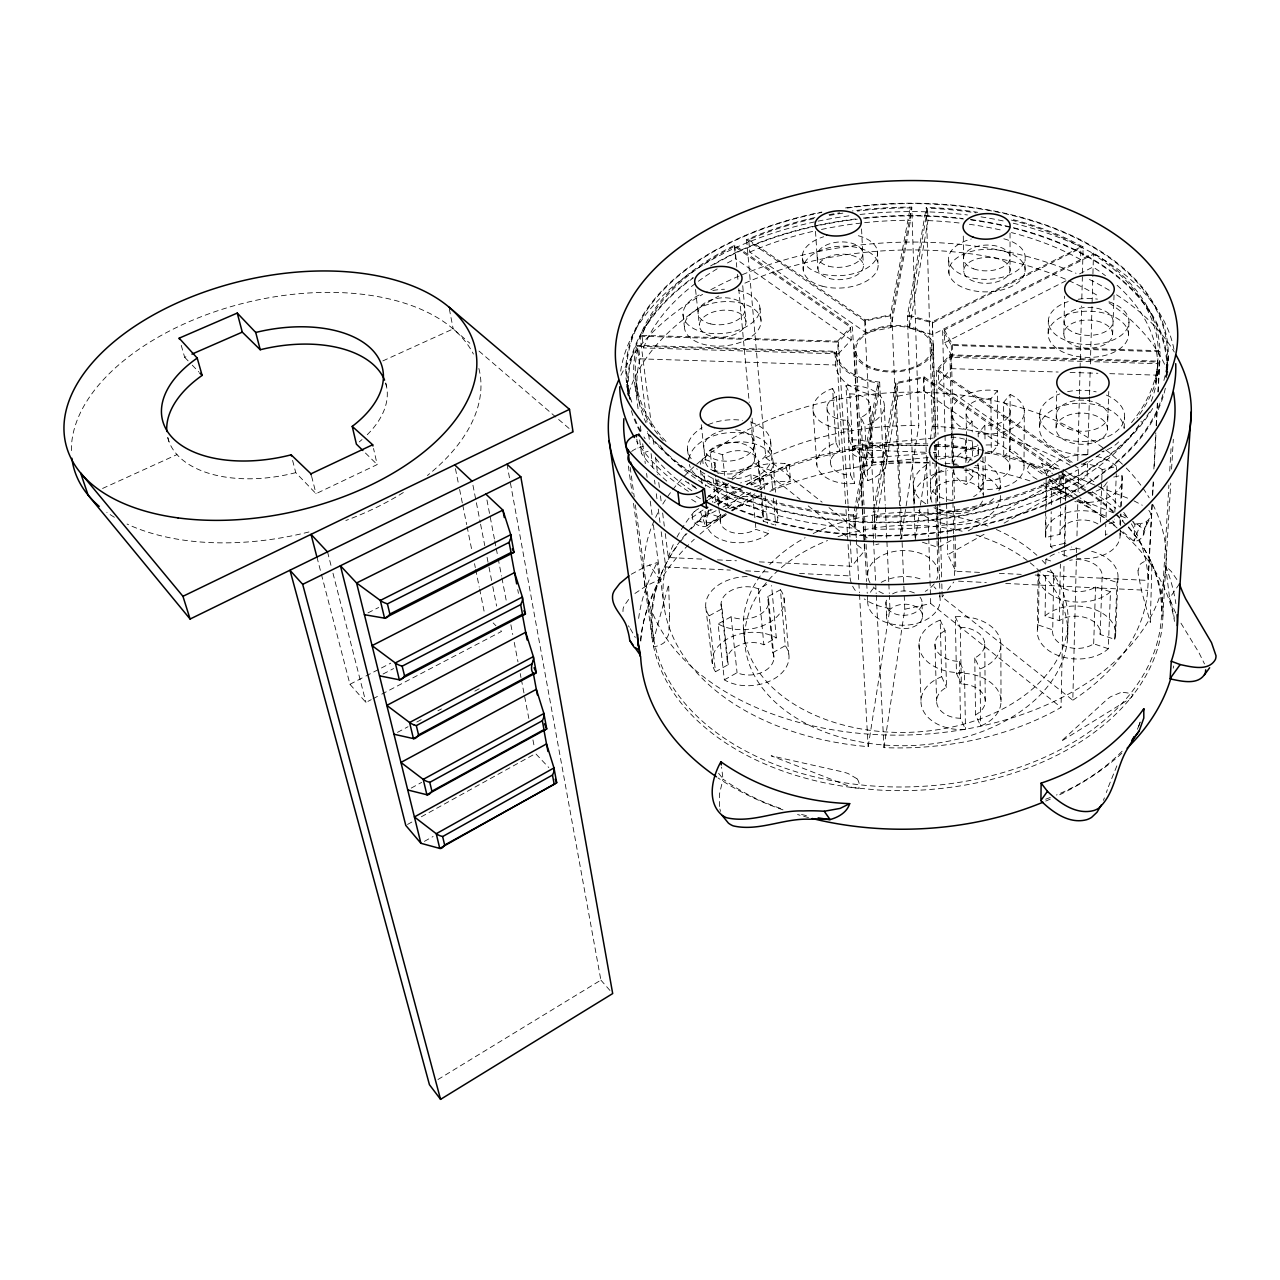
<?xml version="1.0" encoding="UTF-8"?>
<svg xmlns="http://www.w3.org/2000/svg" width="1280" height="1280" viewBox="0 0 1280 1280"><rect width="100%" height="100%" fill="white"/><g stroke="black" fill="none" stroke-linecap="round" stroke-linejoin="round"><path stroke-width="0.75" stroke-dasharray="5 3.75" d="M1009.76 468.944L1009.792 413.808M1010.032 271.04A23.216 12.928 -1.5 0 0 976.976 258.88A23.216 12.928 -1.5 0 0 973.712 281.264A23.216 12.928 -1.5 0 0 1010.032 271.04L1010.048 232.88M978.784 488.624A35.648 22.224 -0.6 0 0 1020.288 476.896A35.648 22.224 -0.6 0 0 1010.096 449.376L1010.128 394.448L1003.632 402.368L1003.728 457.36A21.664 13.504 -0.6 0 1 1007.744 472.912A21.664 13.504 -0.6 0 1 985.36 480.384L978.784 488.624L978.528 464.72M1025.024 271.536A38.192 21.28 -1.4 0 0 970.448 251.664A38.192 21.28 -1.4 0 0 965.392 288.512A38.192 21.28 -1.4 0 0 1025.024 271.536L1025.104 259.056M1024 465.712L1024.304 410.56M933.264 438.096L890.336 442.288A148.32 34.752 0.3 0 1 872.64 443.232L872.432 462.272A249.76 71.248 0.9 0 1 932.832 462.752M1037.424 629.28L1038.048 572.672M1039.6 426.624L1039.744 413.68M1047.312 571.168L1053.696 573.248A24.368 15.984 1.9 0 0 1067.584 589.84A24.368 15.984 1.9 0 0 1095.552 586.896L1110.48 591.776L1108.288 648.72A39.232 26.464 2.4 0 1 1059.856 656.128A39.232 26.464 2.4 0 1 1038.496 625.072L1039.088 572.112M1045.44 533.536L1045.728 511.584M1045.76 509.6L1046.192 477.664M1048.176 333.2L1048.352 320.512M1097.968 523.984A22.704 14.576 1.7 0 0 1073.36 521.072A22.704 14.576 1.7 0 0 1060.016 534.336L1045.792 537.44L1046.08 516.736M1046.224 506.272L1046.576 481.52L1061.088 478.416A23.184 14.448 1.3 0 1 1061.584 475.2M1091.632 551.312A40.096 26.304 2 0 1 1117.008 582.432L1114.688 639.328L1100.128 634.432A23.84 16.096 2.4 0 0 1086.448 617.92A23.84 16.096 2.4 0 0 1059.296 620.704L1045.088 615.936L1045.664 573.76M1045.824 563.008L1045.872 559.392A40.096 26.304 2 0 1 1055.344 553.616M1052.32 548.064A37.36 23.984 1.7 0 1 1050.672 546.416L1051.216 511.68M1051.328 504.624L1051.552 490.416L1066.144 487.28A23.184 14.448 1.3 0 0 1079.84 492.656M1108.288 648.72L1093.68 643.776A23.84 16.096 2.4 0 1 1066.304 646.64A23.84 16.096 2.4 0 1 1052.736 629.904L1053.696 573.248M1056.064 427.376L1056.672 391.168M1060.016 534.336L1060.544 506.672M1060.608 503.168L1061.088 478.416M1063.84 333.504L1064.56 296.144M1059.296 620.704L1060.384 564.096M1063.088 488.672L1063.36 475.408A261.776 153.712 -2.7 0 1 874.272 515.904L874.928 529.104A260.608 154.16 -2.7 0 0 1063.088 488.672L1049.296 478.976M876.288 595.392L883.968 747.632A242.608 161.056 -1.9 0 0 1061.04 707.408L1064.032 563.6M1064.176 556.176L1065.2 506.816M1065.328 500.992L1065.856 475.52L1059.584 471.168M1066.064 544.128A22.704 14.576 1.7 0 1 1064.96 543.296L1065.776 505.04M1065.92 497.952L1066.144 487.28M1067.632 638.048L1067.936 624.768M978.336 454.288L978.512 446.768L977.52 444.864M1011.424 220.096A261.776 153.712 -2.7 0 1 1080.912 246.928L1080.608 259.568A260.608 154.16 -2.7 0 0 1011.408 232.576M1077.776 460.688L1079.392 396.176M1079.44 394.24L1081.632 306.032M1081.824 298.752L1082.368 276.784M1082.464 273.072L1083.12 246.96A263.392 154.656 -2.7 0 0 1010.432 218.96M942.016 591.392L942.16 597.008L1072.8 700.208L1076.496 554.576M1076.544 552.72L1076.72 545.28M1076.96 535.888L1077.888 499.664M1078.08 491.888L1078.736 466.832M1093.84 481.68A242.608 161.056 -1.9 0 0 1087.152 476.56L1087.52 463.6M1087.792 454.24L1089.424 396.832M1089.472 394.864L1090.16 371.2M1090.368 363.968L1092.88 275.584M1092.928 273.728L1093.52 253.12L932.672 334.592L909.488 328.08L909.056 315.36L927.632 208.24A261.776 153.712 -2.7 0 1 976.112 212.896M1093.68 643.776L1095.552 586.896M1100.4 522.16L1101.696 483.824M1101.808 480.288L1102.176 469.616L1116.608 466.512L1116.464 470.08M1100.128 634.432L1102.128 577.616A24.368 15.984 1.9 0 0 1069.664 560.352M1107.408 429.712A25.712 15.616 1 0 0 1069.984 414.656A25.712 15.616 1 0 0 1067.792 441.648A25.712 15.616 1 0 0 1107.408 429.712L1108.768 391.44M1105.392 535.552A22.704 14.576 1.7 0 0 1105.408 534.48L1105.776 524.144M1106.032 517.2L1107.296 481.984M1112.624 334.448A24.4 14.048 0.5 0 0 1076.368 321.76A24.4 14.048 0.5 0 0 1075.696 346.08A24.4 14.048 0.5 0 0 1112.624 334.448L1114.048 295.056M1109.12 523.664L1114.416 522.512L1114.544 519.088M1114.816 512.192L1116.32 473.648M1119.888 524.496L1120.32 514.112M1120.608 507.136L1121.92 475.296L1115.584 476.656M1115.6 635.072L1117.952 578.192M1124.144 428.608L1124.608 417.456M1120.128 535.296L1120.448 527.552M1120.528 525.616L1121.008 514M1121.328 506.256L1122.448 479.152M1128.448 334.752A40.144 23.104 0.5 0 0 1068.592 314.048A40.144 23.104 0.5 0 0 1067.856 354.064A40.144 23.104 0.5 0 0 1128.448 334.752L1128.976 322M1133.088 522.528A253.792 100.32 18.6 0 1 1134.88 524.144L1134.032 541.152L1140.816 523.408C1148.624 523.136 1154.768 513.888 1146.944 508.736M1157.696 363.664L1158.368 350.656A261.776 153.712 -2.7 0 0 1093.408 254.336L944.448 329.92L944.72 342.704L952.752 357.392L1157.696 363.664A260.608 154.16 -2.7 0 0 1116.864 285.072M1151.232 401.296A260.608 154.16 -2.7 0 0 1157.36 375.168L1158.048 362.112L950.864 355.792L938.336 370.24L938.656 383.136L1059.968 467.296M1035.184 575.04L1148 580.416L1152.064 503.008M1152.464 495.52L1153.216 481.44M1153.856 468.992L1155.776 432.784M1156.16 425.44L1157.328 403.12M1157.92 391.84L1160.048 351.648A263.392 154.656 -2.7 0 0 1093.52 253.12M1072.8 700.208A242.608 161.056 -1.9 0 0 1147.696 590.352L1152.272 503.568M1152.736 494.784L1153.392 482.336M1154.24 466.176L1155.984 433.28M1156.368 425.856L1157.552 403.376M1158.16 392L1159.792 361.2L949.936 354.816L936.4 370.4L938.016 434.304M1166.448 375.248L1167.168 362.176M1167.568 369.712L1168.288 356.672M1161.552 610.816L1168.912 485.088M1169.728 471.104L1171.12 447.168M1162.88 616.128L1170.736 483.056M1171.568 469.12L1173.328 439.248M926.304 453.632L869.792 457.808A69.248 42.08 -3 0 1 865.728 457.824L856.336 456.352A15.184 9.408 -3.1 0 1 851.184 451.792L850.704 449.92L856 449.648L930.192 452.496M1157.152 368.992L1155.392 382.496L1158.048 362.112A261.776 153.712 -2.7 0 1 1130.032 424.384M883.968 747.632L904.784 609.232L904.256 596.128M915.216 539.84L927.968 455.024M930.288 439.6L932.304 426.128L926.32 207.392A263.392 154.656 -2.7 0 1 977.712 212.304M661.2 531.776L665.744 566.96A242.608 161.056 -1.9 0 0 868.16 746.656L889.952 608.48L889.36 595.392M905.568 509.504L900.88 539.2L899.616 507.472M906.144 505.872L918.8 425.632L911.76 207.12A263.392 154.656 -2.7 0 0 852.304 210.96M1034.896 466.208L1030.112 463.872L1050.944 477.456M874.928 529.104L897.76 396.256L897.264 383.36L923.392 377.952L1054.08 468.944M909.488 328.08L927.968 220.592L927.632 208.24M873.424 538.448L872.336 516.976L873.36 511.136M873.696 509.184L895.76 382.656L923.952 376.816L1056.448 468.976M913.968 504.304L907.392 315.92L926.32 207.392M874.272 515.904L875.808 507.04M876.112 505.28L897.264 383.36M659.824 445.232A260.608 154.16 -2.7 0 0 854.32 528.176L857.536 510.576M857.84 508.848L878.496 395.792L877.904 382.912A59.088 34.56 -2.8 0 1 834.944 352.256L638.384 346.256L640 358.848A260.608 154.16 -2.7 0 0 646 422.768M813.84 218.64A261.776 153.712 -2.7 0 0 748.704 239.776L749.776 252.096L865.888 332.656L890.96 327.552L910.56 220.256L910.16 207.904A261.776 153.712 -2.7 0 0 857.344 211.104M854.32 528.176L853.552 514.992L877.904 382.912M890.96 327.552L890.448 314.848L910.16 207.904M856.288 537.68L855.072 516.224L879.664 382.128A57.504 33.632 -2.8 0 1 836.48 351.36L637.104 345.296L647.008 421.984M899.536 505.584L891.888 315.488L911.76 207.12M1122.976 531.856A251.616 101.152 18.7 0 1 1134.016 541.472C1141.808 541.056 1147.84 531.776 1140.112 526.576A21.504 7.904 20.1 0 0 1136.784 523.904L1132.496 521.296M1143.696 534.928L1146.912 522.256L1144.24 529.472L1150.576 516.976M977.936 454.16L978.512 446.768M1106.352 792.544L1107.36 789.68M1138.48 726.704L1140.736 720.512L1139.664 723.6M1108.416 786.72L1117.952 763.2M1063.552 470.816L1057.136 488.528A251.616 101.152 18.7 0 1 1104.512 517.712M1103.408 800.352L1104.384 797.872M1139.28 724.656L1137.2 729.76M1179.424 583.904L1169.584 598.096A254.208 160.688 30 0 1 1174.256 618.08M942.16 597.008L943.712 594.992M947.616 589.968L953.808 581.968M1003.728 457.36L1010.096 449.376M953.024 470.032A35.648 22.224 -0.6 0 0 966.224 484.688L972.832 476.496L972.736 469.728M984.8 453.68A21.664 13.504 -0.6 0 1 991.28 453.584L997.68 445.632L997.472 390.784A36.352 22 -0.9 0 0 955.568 402.496A36.352 22 -0.9 0 0 965.36 429.536L972.096 421.392A22.096 13.376 -0.9 0 1 968.24 406.096A22.096 13.376 -0.9 0 1 990.944 398.672L997.472 390.784M978.224 436.896L978.176 433.376L984.88 425.216A22.096 13.376 -0.9 0 0 1007.712 417.728A22.096 13.376 -0.9 0 0 1003.632 402.368M759.328 561.872L851.696 566.272L864.528 550.784L852.448 327.088L734.752 245.232A263.392 154.656 -2.7 0 0 640.064 336.224L651.872 428.64M628.656 599.456L624.704 604.96A21.488 11.232 -35.3 0 0 623.088 608.784L622.832 614.656M938.656 383.136L951.12 368.656L950.864 355.792M1030.016 464.432L1028.992 465.664A15.664 9.744 0.5 0 0 1027.728 471.504M838.352 353.888L851.264 339.952L850.576 327.248L734.448 246.4A261.776 153.712 -2.7 0 0 641.92 335.36L643.52 347.92L838.352 353.888L837.584 341.152L850.576 327.248M848.016 503.92L838.432 342.112L852.448 327.088M728.512 483.328L710.288 500.16M727.936 507.92L739.184 496.64L747.312 490.416M731.984 479.92L743.952 471.232A20.432 6.272 -18.7 0 1 748.416 469.168C761.232 464.176 775.568 461.424 789.168 464.336L790.48 480.848L784.656 463.36M720.896 514.48L716.528 518.16A154.064 47.072 -20.1 0 1 705.632 526.448C693.968 527.968 686.016 514.368 699.328 508.368L705.632 526.448A249.76 86.784 -17.7 0 1 726.096 513.52M634.928 593.472L646.608 585.68L659.488 579.52A251.584 139.632 -31.8 0 0 640.528 640.672M759.984 489.84L768.16 483.52L757.744 488.96M754.832 493.792L732.32 510.512M708.656 499.648L712.208 496.992L712.784 502.24M726.464 514.56L722.128 517.36A71.008 44.592 -6.9 0 1 718.912 519.264L709.84 522.592A15.552 9.92 -6.3 0 1 700.704 521.744M631.264 574.256L645.952 566.416L657.248 562.512L659.456 579.168L649.536 564.88M437.936 1079.536L600.88 980.112L509.872 479.952M424.4 841.36L433.104 836.496M724.336 679.84L737.056 672.704A23.424 16.16 -5.7 0 0 764.384 671.136A23.424 16.16 -5.7 0 0 772.816 652.672L767.68 596.736L780.416 589.76L785.28 645.696A38.544 26.592 -5.7 0 1 773.328 679.312A38.544 26.592 -5.7 0 1 724.336 679.84L718.08 623.872L731.104 616.752A23.936 16.048 -5.7 0 0 759.024 615.104A23.936 16.048 -5.7 0 0 767.68 596.736M772.816 652.672L785.28 645.696M979.52 572.384L955.824 571.248L947.776 554.656L986.432 532.992M1004.048 523.136L1087.152 476.56M747.136 576.544A39.392 26.4 -5.7 0 0 709.088 615.856L715.504 671.728L728.208 664.656A23.424 16.16 -5.7 0 1 736.8 646.416A23.424 16.16 -5.7 0 1 763.872 644.784L776.304 637.856L771.6 585.568M922.448 542.224L938.432 547.488L953.36 539.168M968.176 530.912L1077.552 469.952M407.504 824.448L412.688 821.584M421.344 816.784L535.568 753.568L548.8 767.552M411.216 788.096L421.632 782.4M709.088 615.856L722.08 608.784A23.936 16.048 -5.7 0 1 730.912 590.624A23.936 16.048 -5.7 0 1 758.56 588.928L767.312 584.16M397.472 732.368L408.016 726.736M416.816 722.048L422.08 719.232M437.904 710.8L441.424 708.928M474.816 691.12L480.096 688.304M321.424 574.384L349.952 684.288L365.936 702.432L371.232 699.664M372.992 698.752L380.032 695.056M381.792 694.128L501.568 631.408L497.36 627.168M716.08 510.704L702.176 517.952L698.848 521.088A256 172.592 -1.8 0 0 690.768 529.312M723.024 507.088L756 489.872M349.952 684.288L364.144 676.944M365.92 676.016L390.752 663.152M383.056 674.032L393.6 668.56M944.72 342.704L1066.016 280.8M1079.568 273.888L1093.04 267.008A260.608 154.16 -2.7 0 1 1105.456 275.68M367.984 612.88L378.672 607.472M909.056 315.36L932.32 321.84L1080.912 246.928M907.392 315.92L932.528 322.912L1083.12 246.96M292.592 460.416L295.76 472.64L316.032 493.68L377.2 464.576L373.52 448.48M102.592 488.448L176.992 454.592M382.816 360.928L453.184 328.912L469.872 343.248M181.248 345.36L184.672 357.28L188.304 355.696M754.416 486.848L771.36 482.016L790.48 481.184A249.76 86.784 -17.7 0 0 769.056 490.832M631.616 451.472A16.4 10.112 -7.4 0 1 637.984 448.016L643.2 446.256M639.68 439.92L641.472 453.504L648.144 451.232M928.208 457.504L890.096 461.312A147.984 35.808 0.3 0 1 872.432 462.288L860.176 455.248L853.568 446.064L872.64 443.232M904.784 609.232L930.704 603.536L1061.04 707.408M1050.672 546.416L1064.96 543.296M1105.408 534.48L1107.184 534.096M1113.776 477.04L1114.672 476.848M875.808 544.608L878.944 543.936M897.76 396.256L923.776 390.848L1043.2 474.704M748.704 239.776L865.264 319.968L890.448 314.848M814.928 217.568A263.392 154.656 -2.7 0 0 746.624 239.712L864.688 321.024L891.888 315.488M850.64 450.512L856 449.648M1120.32 692.72L1110.768 696.672A84.736 59.472 5.8 0 0 1107.52 698.976L1061.12 741.344L1130.256 698.48L1133.264 694.672A256 172.592 -1.8 0 0 1151.952 563.76L1150.192 559.904A256 172.592 -1.8 0 0 1058.752 476.32M1134.816 524.128L1140.816 523.408M933.68 452.944L936.048 452.72L932.144 452.56M935.136 456.784L952.272 456.064A20.384 5.2 1.1 0 1 957.344 456.416L972.288 460.176M950.944 437.136L952.672 437.184A20.432 5.056 1 0 1 957.744 437.52L972.768 441.184M641.92 335.36L837.584 341.152M944.448 329.92L952.496 344.56L1158.368 350.656M640.064 336.224L838.432 342.112M946.56 501.76L942.624 329.664L951.296 345.456L1160.048 351.648M640 358.848L835.712 365.024A58.832 34.672 -2.7 0 0 878.496 395.792M951.12 368.656L1058.208 372.032M1070.112 372.416L1097.872 373.28M1109.776 373.664L1157.36 375.168M665.28 533.584L668.336 557.52L702.304 559.136M717.456 559.872L736.464 560.768M999.344 573.328L1021.216 574.368M665.744 566.96L730.368 570.096M745.664 570.832L768.688 571.952M799.52 573.456L849.968 575.904A52.992 35.072 -2 0 0 856.432 591.92M958.544 581.168L986.352 582.528M1005.728 583.456L1147.696 590.352M1046.448 474.8L1041.632 463.312L1059.76 469.2M711.984 468L710.112 450.72L722.544 454.752A22.24 13.856 -5.7 0 1 748.192 452.096A22.24 13.856 -5.7 0 1 758.272 466.304L760.16 487.136M758.272 466.304L770.992 470.432L772.8 491.28M1045.872 559.392L1053.12 561.744M1102.128 577.616L1117.008 582.432M700.4 464.288A36.592 22.784 -5.7 0 1 702.544 458.704L715.008 462.784A22.24 13.856 -5.7 0 0 720.976 475.44M727.84 477.936A22.24 13.856 -5.7 0 0 750.816 474.448L763.568 478.608L764.496 489.088M700.688 521.76L698.848 521.088L702.176 517.952A256 172.592 -1.8 0 1 712.144 509.36M725.136 508.352L726.672 508.864M729.472 508.672A21.808 13.984 -5.6 0 1 754.016 507.024A21.808 13.984 -5.6 0 1 763.264 521.168L769.488 523.264M771.056 523.776L774.176 524.832M708.24 509.968L708.608 513.312L720.832 517.456A21.808 13.984 -5.6 0 0 730.624 532.016A21.808 13.984 -5.6 0 0 755.968 529.36L768.48 533.6L768.176 530.224M1038.496 625.072L1052.736 629.904M1113.456 512.864L1081.152 499.84M1098.56 486.624L1129.856 499.04M1095.04 485.184L1079.968 478.672A155.504 52.272 19.6 0 1 1067.776 472.912M1120.896 515.888L1127.216 518.656M1078.352 499.696L1091.072 505.584L1079.84 497.712M1071.824 496.656L1042.848 482.512M1133.968 500.864L1142.256 505.232M1037.008 479.328L1036.016 478.752A72.128 44.208 1.1 0 1 1033.024 476.896L1027.776 471.504M938.336 370.24L1074.096 463.632M936.4 370.4L1072.384 464.048M1073.968 465.136L1078.672 468.384A263.392 154.656 -2.7 0 0 1104.128 451.072M1063.024 469.424L1078.4 480.096A260.608 154.16 -2.7 0 0 1141.328 421.216M1052.544 478.576L1078.24 496.576M734.448 246.4L735.584 258.736L851.264 339.952M746.624 239.712L765.792 457.712L822.096 502.192M829.008 507.648L868.576 538.896M1175.744 613.04A173.088 98.416 35.1 0 1 1169.584 598.096L1165.632 565.952L1171.44 571.632L1177.584 580.592M750.944 421.2L754.832 463.36L800.048 499.392M808.224 505.92L847.328 537.072M857.328 545.04L864.528 550.784M478.976 351.056L573.024 431.84M365.44 453.024L377.2 464.576M493.152 622.928L495.968 625.76M184.672 357.28L188.992 361.776M192.256 365.152L198.816 371.968M600.88 980.112L610.064 990.576M856.912 778.704L848.048 773.52A84.912 63.664 -4.2 0 0 843.744 772.128L771.184 755.808L852.4 787.568L875.744 789.84A256 172.592 -1.8 0 0 1130.256 698.48L1133.264 694.672L1130.992 693.824A17.824 12.384 4.3 0 0 1120.304 692.672M718.608 773.248L722.944 778.768L721.584 767.072M1049.632 479.6L1057.136 488.528A154.96 53.184 19.7 0 0 1072.144 495.824M628.368 625.76L629.328 627.184M630.304 628.688L635.296 637.472M1180.96 623.2L1198.944 652.672L1204.496 663.92M845.952 385.76L849.808 393.888L852.864 448.288A21.312 13.296 -3.3 0 1 872.208 457.264A21.312 13.296 -3.3 0 1 863.84 472.128L867.76 480.672A35.056 21.856 -3.3 0 0 885.456 454.624A35.056 21.856 -3.3 0 0 849.072 440.048L845.952 385.76A35.744 21.632 -3.5 0 1 883.024 400.048A35.744 21.632 -3.5 0 1 864.944 425.888L867.76 480.672M849.808 393.888A21.728 13.152 -3.5 0 1 869.504 402.704A21.728 13.152 -3.5 0 1 860.944 417.424L864.944 425.888M955.28 616.784L960.272 627.328L961.344 684.032A24.336 17.12 0 0 1 984.08 695.888A24.336 17.12 0 0 1 975.52 714.864L980.624 725.936A40.032 28.16 0 0 0 999.072 692.72A40.032 28.16 0 0 0 956.448 673.408L955.28 616.784A40.928 28.016 -0.3 0 1 998.864 635.856A40.928 28.016 -0.3 0 1 979.984 668.96L980.624 725.936M960.272 627.328A24.88 17.024 -0.3 0 1 983.536 639.04A24.88 17.024 -0.3 0 1 974.768 657.936L979.984 668.96M832.624 388.512L836.416 396.672L839.728 451.056A21.312 13.296 -3.3 0 0 831.216 465.904A21.312 13.296 -3.3 0 0 850.528 474.944L854.4 483.52A35.056 21.856 -3.3 0 1 818.016 468.848A35.056 21.856 -3.3 0 1 836 442.8L832.624 388.512A35.744 21.632 -3.5 0 0 814.24 414.336A35.744 21.632 -3.5 0 0 851.312 428.736L854.4 483.52M836.416 396.672A21.728 13.152 -3.5 0 0 827.696 411.392A21.728 13.152 -3.5 0 0 847.376 420.256L851.312 428.736M940.192 620.112L945.104 630.688L946.496 687.376A24.336 17.12 0 0 0 937.744 706.336A24.336 17.12 0 0 0 960.464 718.272L965.488 729.376A40.032 28.16 0 0 1 922.848 709.92A40.032 28.16 0 0 1 941.696 676.72L940.192 620.112A40.928 28.016 -0.3 0 0 920.896 653.2A40.928 28.016 -0.3 0 0 964.496 672.416L965.488 729.376M945.104 630.688A24.88 17.024 -0.3 0 0 936.144 649.584A24.88 17.024 -0.3 0 0 959.36 661.376L964.496 672.416M849.072 440.048L852.864 448.288M956.448 673.408L961.344 684.032M836 442.8L839.728 451.056M941.696 676.72L946.496 687.376M977.616 464.896L978.032 465.904A249.76 71.248 0.9 0 0 975.072 465.616M167.84 437.744L168.96 441.52M719.888 809.024L720.528 811.376M316.912 557.04L320.928 572.464M311.616 476.32L316.032 493.68M327.568 552L331.008 565.504M332.976 573.216L365.936 702.432M385.728 382.944L386.544 386.624M455.424 468.64L458.832 485.6M459.6 489.424L462.352 503.104M462.752 505.056L466.672 524.592M467.072 526.544L472.176 551.936M474.528 563.664L475.312 567.568M475.696 569.52L479.232 587.104M479.632 589.056L484.336 612.496M676.848 546.384A256 172.592 -1.8 0 0 652.864 642.848L653.648 646.848A256 172.592 -1.8 0 0 852.4 787.568L858.768 788.336L859.152 786.464A17.952 13.184 -3.2 0 0 856.976 778.672M472.944 485.2L476 500.784M476.384 502.736L480.208 522.24M480.576 524.192L484.784 545.632M487.072 557.328L488.592 565.12M488.976 567.072L492.416 584.624M492.8 586.576L496.608 606.064M486.944 499.936L494.416 538.96M494.8 540.912L495.92 546.752M496.288 548.704L497.792 556.512M498.16 558.464L501.536 576.032M501.904 577.984L506.768 603.344M510.88 624.8L512.752 634.56M514.24 642.368L517.984 661.872M520.224 673.584L520.976 677.488M521.36 679.44L528.832 718.448M532.944 739.92L534.448 747.728M449.344 308.928L453.184 328.912M517.728 589.568L518.432 593.344M507.024 464.272L509.52 478M628.368 466L632.16 493.52M633.52 503.344L652.096 637.904M630.16 467.28L634.24 496.944M635.328 504.864L653.824 639.36M627.088 380.736L628.8 393.408M626.736 384.336L628.192 395.216M636.816 439.2L637.984 448.016M635.776 379.856L637.44 392.528M635.136 386.448L638.512 412.144M640.336 425.984L641.12 431.92M642.688 443.776L645.28 463.552M646.592 473.424L647.104 477.376M650.24 501.104L652.064 514.944M653.36 524.816L664.56 609.824M653.248 439.392L654.256 447.312M655.52 457.168L657.76 474.736M658.752 482.48L659.488 488.256M660.464 495.92L661.44 503.536M662.64 512.992L664.32 526.128M648.624 434.384L649.744 443.152M651.104 453.616L653.264 470.4M654.528 480.176L655.04 484.064M656.288 493.744L657.04 499.52M658.272 509.088L659.984 522.368M721.056 604.032L727.2 659.872M687.488 449.04L688.752 459.984M705.824 607.52L712.288 663.328M773.936 657.44L768.816 601.472M702.544 458.704L703.328 465.664M704.464 476.016L705.6 486.288M682.992 314.272L684.384 326.656M702.032 483.904L700.512 470.24A36.592 22.784 -5.7 0 0 738.288 487.552M705.104 511.264L706.64 524.944M719.408 806.496L719.376 794.432L723.008 779.136A255.136 222.336 -26.7 0 0 783.568 809.44M722.08 608.784L728.208 664.656M701.264 424.672L705.184 460.336M713.088 478.272L715.632 501.92M715.008 462.784L715.76 469.728M716.864 480.096L719.408 503.984M720.48 514.096L720.832 517.456M731.104 616.752L737.056 672.704M695.552 289.488L699.392 325.44M714.48 466.976L715.536 476.848M715.76 478.832L718.672 506.224M718.88 508.16L720.336 521.696M743.392 628.032L744.72 641.088M722.544 454.752L724.688 475.488M725.76 485.744L728.208 509.376M750.816 474.448L751.792 484.912M752.768 495.296L755.024 519.232M755.328 522.624L755.968 529.36M758.56 588.928L763.872 644.784M742.72 285.68L745.984 321.712A23.376 13.424 -5.7 0 1 711.664 336.288A23.376 13.424 -5.7 0 1 710.432 313.056A23.376 13.424 -5.7 0 1 745.984 321.712M758.704 462.096L761.2 489.776M761.376 491.712L763.664 516.912M760.784 494.016L763.264 521.168M752.064 418.144L755.504 455.792A25.264 15.664 -5.8 0 1 718.96 472.928A25.264 15.664 -5.8 0 1 716.608 445.888A25.264 15.664 -5.8 0 1 755.504 455.792M734.752 245.232L736.768 267.104M737.424 274.352L738.096 281.536M738.752 288.72L749.216 402.464M765.12 496.032L767.568 523.456M759.968 308.096L761.024 320.512A38.464 22.08 -5.7 0 1 704.752 344.64A38.464 22.08 -5.7 0 1 702.368 306.464A38.464 22.08 -5.7 0 1 761.024 320.512M773.12 462.816L775.632 492.208M776.288 500.048L777.808 517.68M770.656 441.52L771.744 454.336M784 597.984L788.784 653.984M773.392 498.176L775.744 525.36M802.448 258.064L803.296 270.352M813.104 410.704L816.896 465.184M826.928 407.408L830.448 461.888M815.504 231.328L817.936 268.976M834.944 352.256L835.712 365.024M848.128 505.856L850.048 538.288M850.16 540.176L851.696 566.272M836.48 351.36L845.632 503.744M845.984 509.6L849.968 575.904M847.376 420.256L850.528 474.944M856.4 539.616L859.408 592.704M859.52 594.56L868.16 746.656M854.224 351.488L866.608 581.424M866.704 583.408L867.248 593.328M867.344 595.312L867.776 603.232M860.944 417.424L863.84 472.128M855.808 351.36L865.984 542.336M866.08 544.32L867.776 576.144M873.52 540.384L875.632 582.32M875.728 584.192L876.192 593.552M870.32 406.544L873.008 461.152M861.552 228.944L863.312 264.704M865.264 319.968L865.888 332.656M864.688 321.024L873.856 505.344M873.952 507.232L875.52 539.056M879.664 382.128L885.264 505.264M885.344 507.024L886.832 539.744M886.928 541.712L888.768 582.176M888.848 584.064L889.28 593.504M885.984 602.144L886.608 615.408M877.424 251.008L877.968 263.328M884.32 406.928L886.736 461.584M895.76 382.656L900.672 505.92M900.736 507.68L901.968 538.464M902.128 542.4L904.192 594.24M913.68 487.76L914.128 500.784M919.008 643.696L920.992 700.384M914.032 506.192L915.152 537.984M922.016 603.968L922.464 617.264M929.856 460.88L930.944 499.248M934.976 644.416L936.608 701.136M923.952 376.816L927.728 503.68M927.888 508.944L928.72 536.672M928.768 538.608L929.92 577.184M930.032 580.976L930.704 603.536M923.392 377.952L923.776 390.848M938.208 441.648L938.672 459.824M938.848 467.008L941.728 580.128M941.824 583.904L941.968 589.52M933.408 345.344L935.808 436.848M936.016 444.8L936.384 458.736M936.432 460.72L939.824 590.016M939.872 592L940.032 597.968M932.528 322.912L935.504 436.192M935.76 445.696L936.128 459.584M936.176 461.552L937.248 502.32M937.392 508.064L938.432 547.488M932.32 321.84L932.672 334.592M931.824 345.472L934.432 443.264M934.496 445.264L934.912 461.232M934.976 463.232L937.008 539.072M937.056 541.072L937.856 571.008M946.608 503.664L947.296 534.112M947.344 535.984L947.776 554.656M948.72 260.928L948.976 273.344M951.664 413.12L952.704 464.144M949.936 354.816L951.472 429.536M951.536 433.168L952.176 463.68M952.352 472.544L952.928 500.48M952.96 502.448L953.6 533.632M953.648 535.552L954.496 577.232M959.36 661.376L960.464 718.272M952.496 344.56L952.752 357.392M951.296 345.456L953.04 432.688M953.088 434.496L954.368 498.704M954.528 506.528L955.024 531.648M955.104 535.456L955.824 571.248M966.112 414.112L966.432 435.936M966.464 437.92L966.848 463.28M963.28 236.064L963.824 272.144M965.536 440.048L965.904 464.272M965.952 467.696L966.224 484.688M972.096 421.392L972.24 431.904M972.384 442.32L972.608 459.52M974.768 657.936L975.52 714.864M978.336 447.392L978.416 454.352M978.032 463.504L978.048 465.584M984.88 425.216L985.04 442.688M985.152 456.512L985.36 480.384M982.928 457.264L983.312 497.68M984.736 644.016L985.264 700.88M990.944 398.672L991.28 453.584M1000.288 485.136L1000.288 488.88M1000.848 644.72L1001.024 701.648M1121.808 753.28A267.92 183.12 -1.7 0 1 1057.488 795.792M1050.304 799.104A267.92 183.12 -1.7 0 1 1044.816 801.472M808.512 817.568A267.92 183.12 -1.7 0 1 797.568 814.528M782.992 809.872A267.92 183.12 -1.7 0 1 717.984 777.888M640.816 641.136A267.92 183.12 -1.7 0 1 694.304 539.264M700.032 534.16A267.92 183.12 -1.7 0 1 725.664 514.944M732 510.928A267.92 183.12 -1.7 0 1 760.864 495.44M769.856 491.424A267.92 183.12 -1.7 0 1 933.76 463.296M953.552 464.784A267.92 183.12 -1.7 0 1 959.168 465.392M974.048 467.424A267.92 183.12 -1.7 0 1 1030.432 481.072M1041.408 484.976A267.92 183.12 -1.7 0 1 1069.84 497.36M1076.656 500.896A267.92 183.12 -1.7 0 1 1174.512 621.408M620.96 375.264A291.664 176.752 -2.5 0 1 702.592 294.368M710.848 289.712A291.664 176.752 -2.5 0 1 1076.016 273.296M1089.456 279.52A291.664 176.752 -2.5 0 1 1110.096 290.768M1116.576 294.816A291.664 176.752 -2.5 0 1 1174.304 352.032M680.048 542.064A256 172.592 -1.8 0 1 686.992 533.52M718.208 504.64A256 172.592 -1.8 0 1 741.328 489.216M750.224 484.192A256 172.592 -1.8 0 1 927.792 445.52M934 445.808A256 172.592 -1.8 0 1 978.624 450.976M985.088 452.192A256 172.592 -1.8 0 1 1052.512 473.424M628.848 392.608A275.84 167.072 -2.5 0 1 718.816 296.016M744.896 283.136A275.84 167.072 -2.5 0 1 1099.12 296.464M1109.024 302.848A275.84 167.072 -2.5 0 1 1167.936 372.128M976.048 534.992A161.6 110.176 -1.7 0 1 1034.672 700.272A161.6 110.176 -1.7 0 1 784.112 709.632A161.6 110.176 -1.7 0 1 827.536 540.544M838.032 536.704A161.6 110.176 -1.7 0 1 962.112 531.2M1050.304 569.824A162.432 110 -1.8 0 1 901.632 732.448A162.432 110 -1.8 0 1 765.024 569.808M769.728 564.544A162.432 110 -1.8 0 1 805.104 537.712M813.152 533.536A162.432 110 -1.8 0 1 987.92 526.08M996.272 529.504A162.432 110 -1.8 0 1 1036.896 555.296M1042.176 560.416A162.432 110 -1.8 0 1 1045.856 564.4M806.4 815.6A255.136 222.336 -26.7 0 1 800.608 814.272M945.008 463.36A249.76 71.248 0.9 0 1 957.12 464.144M853.568 446.064A251.984 69.952 0.9 0 1 927.696 445.68M935.44 445.984A251.984 69.952 0.9 0 1 977.888 448.912M1110.912 522.384A251.616 101.152 18.7 0 1 1117.072 527.104M1041.632 463.312A253.792 100.32 18.6 0 1 1054 469.568M1062.032 473.856A253.792 100.32 18.6 0 1 1085.072 487.232M1092.352 491.856A253.792 100.32 18.6 0 1 1115.744 508.256M1123.744 514.56A253.792 100.32 18.6 0 1 1127.568 517.744M1173.712 665.968A254.208 160.688 30 0 1 1173.216 668.16M1165.632 565.952A256.352 160.784 29.8 0 1 1175.856 603.648M731.536 510.352A249.76 86.784 -17.7 0 1 761.264 494.592M691.776 517.872A252.016 85.68 -17.7 0 1 704.192 509.232M714.144 502.832A252.016 85.68 -17.7 0 1 739.312 488.24M746.976 484.176A252.016 85.68 -17.7 0 1 789.152 464.32M638.64 618.4A253.856 139.312 -31.7 0 1 657.2 562.512M1122.144 751.2A256.144 215.664 26.5 0 1 1056.4 795.024M1050.304 797.472A256.144 215.664 26.5 0 1 1044.096 799.76M1152.912 504.672A261.36 171.376 -2 0 1 901.648 735.12A261.36 171.376 -2 0 1 659.04 510.64M662.784 504.096A261.36 171.376 -2 0 1 878.576 393.6A261.36 171.376 -2 0 1 1122.416 464.24M1126.256 468.064A261.36 171.376 -2 0 1 1149.152 497.792M920.032 597.184A18.112 12.16 -1.9 0 1 904.88 615.264A18.112 12.16 -1.9 0 1 887.216 598.848M892.592 593.872A18.112 12.16 -1.9 0 1 915.328 593.424M700.432 498.704A278.24 164.672 -2.7 0 1 695.168 495.632M688.4 491.408A278.24 164.672 -2.7 0 1 636.784 441.392M620.688 371.168A278.24 164.672 -2.7 0 1 850.368 215.664M860.048 214.48A278.24 164.672 -2.7 0 1 967.408 214.96M980.992 216.864A278.24 164.672 -2.7 0 1 1003.888 221.088M1013.264 223.216A278.24 164.672 -2.7 0 1 1174.272 351.024M1108.912 301.744A40.32 23.04 0.4 0 1 1119.568 336.512A40.32 23.04 0.4 0 1 1057.872 336.304A40.32 23.04 0.4 0 1 1068.208 301.6M1078.192 299.264A40.32 23.04 0.4 0 1 1097.456 299.12M1118.656 441.92A42.32 25.696 1 0 1 1101.824 451.744M1087.872 454.4A42.32 25.696 1 0 1 1039.776 431.408A42.32 25.696 1 0 1 1078.176 403.264A42.32 25.696 1 0 1 1124.048 427.888M1106.384 395.104A42.512 25.632 0.9 0 1 1113.408 433.584A42.512 25.632 0.9 0 1 1049.344 431.904A42.512 25.632 0.9 0 1 1059.84 393.888M1067.616 391.696A42.512 25.632 0.9 0 1 1096.192 391.872M1000.336 495.52A43.264 27.456 -1.1 0 1 968.304 523.648A43.264 27.456 -1.1 0 1 918.704 510.32M914.752 503.296A43.264 27.456 -1.1 0 1 947.76 470.544M964.16 470.064A43.264 27.456 -1.1 0 1 999.2 490.4M980.336 460.848A43.472 27.392 -1.1 0 1 998.928 490.64M993.504 498.512A43.472 27.392 -1.1 0 1 933.968 507.776M925.792 503.744A43.472 27.392 -1.1 0 1 929.584 463.2M940.128 459.12A43.472 27.392 -1.1 0 1 972.416 458.432M982.464 501.024A26.304 16.688 -1.1 0 1 961.232 513.424A26.304 16.688 -1.1 0 1 935.056 506.384M931.936 502.224A26.304 16.688 -1.1 0 1 951.376 480.768A26.304 16.688 -1.1 0 1 983.12 494.448M968.8 468.96A26.432 16.656 -1.1 0 1 973.648 496.592M952.32 500.416A26.432 16.656 -1.1 0 1 930.56 486.144A26.432 16.656 -1.1 0 1 946.608 468.72M689.056 459.136A41.568 25.792 -5.8 0 1 728.912 432.672A41.568 25.792 -5.8 0 1 771.408 452.208A41.568 25.792 -5.8 0 1 740.64 482.864M727.936 484.4A41.568 25.792 -5.8 0 1 689.312 464.4M751.248 422.432A41.76 25.712 -5.8 0 1 765.248 456.192A41.76 25.712 -5.8 0 1 709.984 469.776M691.216 458.72A41.76 25.712 -5.8 0 1 702.112 427.696M708.144 424.672A41.76 25.712 -5.8 0 1 742.496 420.384M735.616 429.872A25.376 15.632 -5.8 0 1 749.712 453.2A25.376 15.632 -5.8 0 1 708.192 455.584A25.376 15.632 -5.8 0 1 722.912 430.592M738.576 290.528A38.624 22.016 -5.7 0 1 752.064 322.832A38.624 22.016 -5.7 0 1 692.656 328.048A38.624 22.016 -5.7 0 1 702 293.744M712.832 290.544A38.624 22.016 -5.7 0 1 724.464 289.248M858.304 235.728A37.696 20.832 -3.8 0 1 868.432 267.136A37.696 20.832 -3.8 0 1 810.08 268.848A37.696 20.832 -3.8 0 1 823.68 236.752M1003.84 238.8A38.352 21.216 -1.5 0 1 1016.448 271.088A38.352 21.216 -1.5 0 1 956.352 271.52A38.352 21.216 -1.5 0 1 971.264 239.024M970.416 219.456A270.224 159.888 -2.7 0 1 1167.28 375.216M1165.328 388.256A270.224 159.888 -2.7 0 1 984.496 524.592A270.224 159.888 -2.7 0 1 706.528 494.624M696.72 488.8A270.224 159.888 -2.7 0 1 683.088 479.472M639.904 431.456A270.224 159.888 -2.7 0 1 631.376 410.752M628.24 395.568A270.224 159.888 -2.7 0 1 692.784 277.664M710.512 266.016A270.224 159.888 -2.7 0 1 855.568 218.96M863.36 218.064A270.224 159.888 -2.7 0 1 962.816 218.496M845.536 207.92A271.44 159.424 -2.7 0 1 1165.616 377.056M1152.64 408.48A271.44 159.424 -2.7 0 1 903.072 522.288A271.44 159.424 -2.7 0 1 645.776 430.8M630.208 399.824A271.44 159.424 -2.7 0 1 821.824 212.016M643.52 347.92A260.608 154.16 -2.7 0 1 717.92 268.368M727.424 262.976A260.608 154.16 -2.7 0 1 735.584 258.736M749.776 252.096A260.608 154.16 -2.7 0 1 814.64 230.96M821.456 229.456A260.608 154.16 -2.7 0 1 910.56 220.256M927.968 220.592A260.608 154.16 -2.7 0 1 959.056 222.976M969.392 224.288A260.608 154.16 -2.7 0 1 1003.184 230.56M1087.376 461.424A261.776 153.712 -2.7 0 1 1081.664 465.056M853.552 514.992A261.776 153.712 -2.7 0 1 717.904 479.712M665.968 441.44A261.776 153.712 -2.7 0 1 638.384 346.256M829.312 215.44A261.776 153.712 -2.7 0 1 845.024 212.784M870 582.784A35.168 23.264 -2 0 1 901.28 550.624A35.168 23.264 -2 0 1 936.704 579.488M934.208 583.76A35.168 23.264 -2 0 1 925.232 591.376M883.376 593.616A35.168 23.264 -2 0 1 873.248 586.976M1128.464 526.896A254.768 171.552 -1.8 0 1 1058.016 750.816A254.768 171.552 -1.8 0 1 721.44 736.224A254.768 171.552 -1.8 0 1 711.296 508.816M717.136 504.144A254.768 171.552 -1.8 0 1 927.824 443.952M935.616 444.336A254.768 171.552 -1.8 0 1 1053.44 472.448M1058.432 474.8A254.768 171.552 -1.8 0 1 1123.248 521.072M939.536 595.68A36.256 24.32 -1.9 0 1 905.312 625.2A36.256 24.32 -1.9 0 1 867.92 598.8M870.432 592.24A36.256 24.32 -1.9 0 1 873.776 587.952M881.216 582.352A36.256 24.32 -1.9 0 1 923.52 580.064M934.032 586.784A36.256 24.32 -1.9 0 1 935.936 588.896M668.336 557.52A242.608 161.056 -1.9 0 1 673.632 543.888M676.96 537.168A242.608 161.056 -1.9 0 1 696.672 508.784M706.96 497.984A242.608 161.056 -1.9 0 1 725.136 482.464M732.208 477.328A242.608 161.056 -1.9 0 1 754.832 463.36M765.792 457.712A242.608 161.056 -1.9 0 1 918.8 425.632M932.304 426.128A242.608 161.056 -1.9 0 1 1070.16 465.344M1100.24 487.04A242.608 161.056 -1.9 0 1 1119.584 507.008M1123.744 512.368A242.608 161.056 -1.9 0 1 1127.168 517.2M1131.36 523.808A242.608 161.056 -1.9 0 1 1148 580.416M1159.792 361.2A263.392 154.656 -2.7 0 1 1136.944 418.096M1065.856 475.52A263.392 154.656 -2.7 0 1 872.336 516.976M855.072 516.224A263.392 154.656 -2.7 0 1 696.64 468.784M663.28 440.672A263.392 154.656 -2.7 0 1 637.104 345.296M829.024 214.672A263.392 154.656 -2.7 0 1 839.712 212.8M889.952 608.48A52.992 35.072 -2 0 1 864.256 598.944M715.504 671.728A38.544 26.592 -5.7 0 1 727.936 638.64A38.544 26.592 -5.7 0 1 776.304 637.856M780.416 589.76A39.392 26.4 -5.7 0 1 768.128 623.216A39.392 26.4 -5.7 0 1 718.08 623.872M718.032 503.872A35.872 23.008 -5.6 0 1 760.656 498.8A35.872 23.008 -5.6 0 1 776.592 523.536M768.48 533.6A35.872 23.008 -5.6 0 1 723.312 540.336A35.872 23.008 -5.6 0 1 708.608 513.312M710.112 450.72A36.592 22.784 -5.7 0 1 755.696 444.192A36.592 22.784 -5.7 0 1 770.992 470.432M763.568 478.608A36.592 22.784 -5.7 0 1 751.04 484.96M953.136 464.176A35.648 22.224 -0.6 0 1 976.96 446.176M986.064 444.992A35.648 22.224 -0.6 0 1 997.68 445.632M972.832 476.496A21.664 13.504 -0.6 0 1 966.944 469.12M967.824 462.816A21.664 13.504 -0.6 0 1 978.336 455.072M1010.128 394.448A36.352 22 -0.9 0 1 1020.512 421.648A36.352 22 -0.9 0 1 978.176 433.376M1045.088 615.936A39.232 26.464 2.4 0 1 1092.992 608.864A39.232 26.464 2.4 0 1 1114.688 639.328M1110.48 591.776A40.096 26.304 2 0 1 1065.568 600.56A40.096 26.304 2 0 1 1037.888 574.88M1061.392 551.504A40.096 26.304 2 0 1 1078.464 549.488M1080.176 548.976A22.704 14.576 1.7 0 1 1071.552 547.024M1121.92 475.296A38.144 23.776 1.3 0 1 1074.848 501.616M1065.312 499.056A38.144 23.776 1.3 0 1 1051.552 490.416M1046.4 475.68A38.144 23.776 1.3 0 1 1086.8 455.008M1096.624 456.368A38.144 23.776 1.3 0 1 1116.608 466.512M1106.576 482.736A23.184 14.448 1.3 0 1 1087.168 492.912M1081.328 464.144A23.184 14.448 1.3 0 1 1102.176 469.616M1119.984 533.312A37.36 23.984 1.7 0 1 1076.768 558.288M1067.136 556.224A37.36 23.984 1.7 0 1 1058.736 552.656M1045.792 537.44A37.36 23.984 1.7 0 1 1064.336 513.52A37.36 23.984 1.7 0 1 1106.24 516.464M1112.72 520.912A37.36 23.984 1.7 0 1 1114.416 522.512M970.96 219.952A269.424 159.408 -2.7 0 1 1166.176 378.016M1162.88 394.576A269.424 159.408 -2.7 0 1 979.056 525.216A269.424 159.408 -2.7 0 1 707.12 494.208M695.76 487.392A269.424 159.408 -2.7 0 1 688.128 482.272M645.104 438.784A269.424 159.408 -2.7 0 1 643.952 436.944M640.752 431.392A269.424 159.408 -2.7 0 1 634.144 416.688M629.52 398.88A269.424 159.408 -2.7 0 1 693.488 277.776M714.544 264.192A269.424 159.408 -2.7 0 1 857.264 219.152M864.816 218.304A269.424 159.408 -2.7 0 1 963.424 218.976M847.232 208.08A270.64 158.96 -2.7 0 1 1163.6 381.472M1149.584 411.952A270.64 158.96 -2.7 0 1 900.8 521.808A270.64 158.96 -2.7 0 1 647.296 431.632M631.808 402.128A270.64 158.96 -2.7 0 1 821.824 212.416M695.904 502.08A277.616 164.912 -2.7 0 1 690.816 498.928M666.768 481.072A277.616 164.912 -2.7 0 1 641.472 453.504M691.872 490.784A268.816 159.632 -2.7 0 1 655.296 458.032M478.864 368.448A208.576 118.88 -13.3 0 1 427.392 475.488M403.328 492.528A208.576 118.88 -13.3 0 1 345.84 520.496M308.976 531.952A208.576 118.88 -13.3 0 1 127.056 524.032M114.384 517.264A208.576 118.88 -13.3 0 1 106.816 512.304M71.376 450.592A208.576 118.88 -13.3 0 1 247.712 302.192A208.576 118.88 -13.3 0 1 473.424 354.08M385.712 383.344A112.32 63.92 -13.3 0 1 367.248 434.72M362.032 439.568A112.32 63.92 -13.3 0 1 359.28 441.888M295.76 472.64A112.32 63.92 -13.3 0 1 167.536 436.608M669.616 616.4L668.864 632.16A76.496 51.456 -9.4 0 1 668.352 635.184L664.592 642.272A16.528 11.2 -8 0 1 655.952 646.368L653.648 646.848L652.864 642.848L668.656 584.528L669.616 616.4M1138.048 570.448L1138.064 571.12A78.56 50.672 4.8 0 0 1138.256 574.048L1141.68 591.344L1150.288 622.448L1151.952 563.76L1150.176 559.984L1147.952 560.416A16.752 10.88 3.5 0 0 1140.16 564.336L1138.048 570.448M895.44 627.088A18.016 12.192 -1.8 0 0 922.544 616.16A18.016 12.192 -1.8 0 0 895.6 605.968A18.016 12.192 -1.8 0 0 895.44 627.088M1076 333.328A24.512 14 0.4 0 0 1113.088 321.712A24.512 14 0.4 0 0 1076.656 309.072A24.512 14 0.4 0 0 1076 333.328M1068.064 428.656A25.84 15.584 0.9 0 0 1107.872 416.704A25.84 15.584 0.9 0 0 1070.256 401.728A25.84 15.584 0.9 0 0 1068.064 428.656M710.384 323.856A23.488 13.376 -5.7 0 0 744.864 309.296A23.488 13.376 -5.7 0 0 709.152 300.704A23.488 13.376 -5.7 0 0 710.384 323.856M822.064 286.128A37.536 20.896 -3.8 0 0 878.144 265.328A37.536 20.896 -3.8 0 0 821.824 249.872A37.536 20.896 -3.8 0 0 822.064 286.128M829.232 278.464A22.816 12.704 -3.8 0 0 863.424 265.92A22.816 12.704 -3.8 0 0 829.28 256.432A22.816 12.704 -3.8 0 0 829.232 278.464M828.48 266.128A22.912 12.656 -3.8 0 0 862.816 253.6A22.912 12.656 -3.8 0 0 828.544 244.16A22.912 12.656 -3.8 0 0 828.48 266.128M973.552 268.8A23.312 12.896 -1.5 0 0 1010.048 258.576A23.312 12.896 -1.5 0 0 976.848 246.48A23.312 12.896 -1.5 0 0 973.552 268.8M874.72 368.624A38.16 22.32 -2.8 0 0 931.984 347.536A38.16 22.32 -2.8 0 0 874.848 329.936A38.16 22.32 -2.8 0 0 874.72 368.624M873.936 369.488A39.744 23.248 -2.8 0 0 933.568 347.504A39.744 23.248 -2.8 0 0 874.048 329.184A39.744 23.248 -2.8 0 0 873.936 369.488"/><path stroke-width="1.5" d="M1041.136 783.136L1040.912 800.496L1047.456 791.344L1041.136 783.136A258.304 216.576 26 0 0 1143.792 708.72L1143.808 718.032L1139.136 731.04A196.592 160.208 41.8 0 0 1129.088 746.288C1115.888 765.312 1116.352 792.352 1098.704 808.224A24.864 21.12 37 0 1 1093.632 810.576C1076.016 815.152 1059.392 802.96 1047.456 791.344M1177.056 614.736A256.352 160.784 29.8 0 1 1171.296 661.248L1170.128 678.544L1180.16 664.576C1191.12 666.832 1208.544 671.728 1215.376 659.504A23.424 14.08 34.5 0 0 1216 655.728L1211.504 642.64L1185.68 598.864A174.16 98.08 35 0 1 1179.424 583.904M1177.344 625.664L1191.216 411.92M1143.792 708.72L1143.392 710.656M640.176 655.952L640.32 655.152A251.584 139.632 -31.8 0 1 640.208 652.784M553.712 772.352L552.496 775.04L442.64 836.56L444.656 845.056L555.328 783.728M533.056 661.152C531.984 662.592 529.376 673.408 535.056 673.568M543.616 717.984L542.368 720.736L429.776 782.352L431.92 791.184L430.096 793.488A6.176 4.128 -76.7 0 1 427.376 794.864M510.432 539.392L509.072 542.384L387.424 603.872L389.872 614.048L388.016 616.512M720.896 761.792A257.472 223.248 -26.4 0 0 849.696 803.632C847.04 812.368 838.384 817.296 830.08 819.568A196.704 183.456 -53 0 0 809.264 819.232C783.712 818.144 758.496 831.792 733.216 825.872A23.872 21.392 -40.5 0 1 728.4 823.104L722.224 815.552M1170.112 678.864C1181.008 681.104 1198.288 685.76 1205.024 673.632A23.264 14.128 34.6 0 0 1205.664 669.84M1101.392 804.88L1096.992 812.272L1091.584 817.392A24.64 20.992 37.2 0 1 1086.528 819.744C1069.152 824.288 1052.72 812.288 1040.928 800.816M1133.376 737.76L1133.888 736.768M1132.352 739.712L1132.864 738.736M524.24 614.672L522.48 614.304L404.56 675.888L402.688 678.304M404.56 675.888L402.16 666.176L520.672 604.608L522.032 601.632A6.272 4.304 -72.5 0 0 522.384 597.024L514.56 572.592L372.064 645.632L395.296 662.944L399.344 679.808L525.424 613.92L522.304 597.072L395.296 662.944M533.488 673.264L418.56 734.88L416.688 737.248A6.304 4.176 -75.5 0 1 413.92 738.72M542.336 720.784L544 729.616L545.424 729.856M552.464 775.072L554.08 783.552M444.64 845.104L442.896 847.232A6.048 4.08 -77.9 0 1 440.24 848.544M1204.48 674.784L1209.648 667.744M1131.824 740.688L1139.136 731.04M701.168 505.168A277.616 164.912 -2.7 0 0 706.608 508.176L707.792 507.28M706.608 508.176L704.432 488.688A279.504 164.208 -2.7 0 1 638.928 434.288L636.272 435.184A16.48 10.08 -7.4 0 0 627.744 449.6L629.52 462.464A297.584 176.24 -2.7 0 0 679.44 504.88A16.8 10.624 -6.6 0 0 703.856 503.216L707.328 500.64M627.744 449.6A298.928 175.728 -2.7 0 0 677.856 491.872A16.88 10.592 -6.6 0 0 702.4 490.192L704.432 488.688M849.696 803.648L840.144 808.4L824.224 811.264A198.464 184.72 -52.4 0 0 803.232 810.944C777.488 809.888 752.08 823.648 726.592 817.728A24.08 21.504 -40.4 0 1 721.744 814.96C706.4 801.6 712.176 777.088 720.944 761.712L721.328 764.928M628.912 575.84L619.76 583.504L614.416 590.496A21.584 11.136 -35.3 0 0 612.768 594.304C610.336 607.904 625.2 616.656 627.392 629.424A172.176 89.024 -38.3 0 1 629.712 640.384L634.032 647.168L639.168 649.712L640.096 656.016M440.56 1099.36L302.688 584.352L290.016 570.352L429.44 1084.704L440.56 1099.36L612.688 993.568L520.816 476.816L507.024 464.272M485.824 494.08L502.896 510.096L510.736 534.704L514.016 552.368L384.56 618.16L380.32 600.448L356.576 582.976L340.432 565.744L405.776 825.408L420.912 843.296L439.76 848.416L556.704 782.688L553.968 767.936L546.512 743.92L414.4 816.944L436.24 833.712A6 2.096 30.8 0 0 440.144 835.776L442.608 836.544M553.968 767.936L436.24 833.712L439.76 848.416M431.92 791.184L544 729.616M407.744 789.984L426.896 794.752L546.736 728.912L543.888 713.504L536.336 689.328L400.928 762.432L423.216 779.376A6.128 2.032 30.5 0 0 427.216 781.504L429.744 782.336M543.888 713.504L423.216 779.376L426.896 794.752M393.952 734.24L413.44 738.608L536.32 672.72L533.344 656.608L525.696 632.272L386.832 705.392L409.584 722.512A6.288 1.968 30.2 0 0 413.68 724.72M413.776 724.8L416.32 725.616L531.76 664.016M389.872 614.048L510.96 552.544L512.832 553.008M380.32 600.448L510.736 534.704M302.688 584.352L520.816 476.816M190.096 619.04L182.944 596.304L80.608 472.928L88.08 495.056L190.096 619.04L573.024 431.84L569.504 409.344L448.992 307.12M372.944 446L372.656 444.752L310.976 473.824L291.136 454.832A113.024 63.632 -13.2 0 1 172.816 438.16A113.024 63.632 -13.2 0 1 197.216 358.08L179.168 338.176L237.248 313.072L255.728 332.464L260.24 349.744A112.32 63.92 -13.3 0 1 384.576 380.176M182.944 596.304L569.504 409.344M191.952 354.112L242.288 332.128L260.24 349.744M364.416 614.688L384.56 618.16M379.536 675.856L399.344 679.808M416.32 725.616L418.56 734.88M402.128 666.16L399.6 665.296A6.448 1.888 30 0 1 395.264 662.944M387.328 603.84L384.672 602.864A6.608 1.808 29.8 0 1 380.272 600.464M511.056 552.56L509.072 542.384M1171.232 661.216L1180.16 664.576M372.656 444.752L352.224 426.384A113.024 63.632 -13.2 0 0 371.056 348.656A113.024 63.632 -13.2 0 0 255.728 332.464M454.672 464.88L472.192 481.296M362.848 450.48L356.4 444.16L352.224 426.384M199.92 373.12L202.128 375.408A112.32 63.92 -13.3 0 0 166.8 431.504M327.568 552L311.024 534.352L316.912 557.04M629.712 640.384L632.896 644.816M635.008 647.76L640.32 655.152A171.36 89.76 -38.4 0 0 637.936 644.128M824.224 811.264L830.08 819.568A255.136 222.336 -26.7 0 1 818.144 817.872M512.272 548.816L514.016 552.368M523.936 610.736L525.424 613.92M534.064 667.744L536.32 672.72M544.48 723.776L546.736 728.912M555.2 779.152L556.704 782.688M179.168 338.176L179.52 339.376M197.216 358.08L202.128 375.408M237.248 313.072L242.288 332.128M291.136 454.832L291.424 455.952M310.976 473.824L311.296 475.072M420.912 843.296L356.576 582.976L502.896 510.096L504.288 517.536M413.44 738.608L409.584 722.512L533.344 656.608A6.144 4.256 -73.8 0 1 532.992 661.072M510.96 553.28L516.672 583.904M520.672 604.608L522.48 614.304M522.592 615.68L527.12 639.968M533.52 674.288L537.36 694.848M544 730.416L547.92 751.472M609.088 440.592L639.168 649.712A253.856 139.312 -31.7 0 1 637.712 634.448M638.928 434.288L639.136 435.904M636.272 435.184L636.48 436.8M677.856 491.872L679.44 504.88M702.4 490.192L703.856 503.216M1170.928 677.984A267.92 183.12 -1.7 0 1 1127.152 748.192M1042.96 802.24A267.92 183.12 -1.7 0 1 812.224 818.496M716.416 776.816A267.92 183.12 -1.7 0 1 640.624 656.368M1176.144 355.216A291.664 176.752 -2.5 0 1 907.856 595.68A291.664 176.752 -2.5 0 1 618.592 380.304M1173.52 392.272A275.84 167.072 -2.5 0 1 944.336 580.96A275.84 167.072 -2.5 0 1 630.576 462.048M627.568 452.944A275.84 167.072 -2.5 0 1 623.856 418.752M1175.696 363.68A278.24 164.672 -2.7 0 1 1010.704 523.776A278.24 164.672 -2.7 0 1 705.888 501.712M634.464 437.552A278.24 164.672 -2.7 0 1 619.728 386.784M951.088 467.76A26.432 16.656 -1.1 0 1 963.76 467.808M629.52 462.464A16.4 10.112 -7.4 0 1 629.008 454.48M99.232 506.384A208.576 118.88 -13.3 0 1 71.888 458.272M554.048 767.904A5.904 4.16 -76.4 0 1 553.664 772.256M402.608 678.256A6.432 4.224 -74.3 0 1 399.84 679.904M510.816 534.64A6.416 4.352 -71.2 0 1 510.368 539.296M387.888 616.496A6.576 4.272 -73.1 0 1 385.008 618.24M543.952 713.472A6.016 4.208 -75.1 0 1 543.552 717.904M757.376 491.056A281.408 163.456 -2.8 0 0 1177.712 334.496A281.408 163.456 -2.8 0 0 754.512 207.808A281.408 163.456 -2.8 0 0 757.376 491.056M1076.752 300.944A24.784 13.888 0.2 0 0 1114.256 289.344A24.784 13.888 0.2 0 0 1077.408 276.896A24.784 13.888 0.2 0 0 1076.752 300.944M973.184 237.168A23.552 12.784 -1.6 0 0 1010.064 226.96A23.552 12.784 -1.6 0 0 976.512 215.04A23.552 12.784 -1.6 0 0 973.184 237.168M826.56 234.832A23.152 12.544 -3.9 0 0 861.28 222.32A23.152 12.544 -3.9 0 0 826.656 213.056A23.152 12.544 -3.9 0 0 826.56 234.832M707.136 292.32A23.728 13.264 -5.7 0 0 742 277.808A23.728 13.264 -5.7 0 0 705.936 269.344A23.728 13.264 -5.7 0 0 707.136 292.32M714.192 427.568A25.68 15.52 -5.8 0 0 751.36 410.496A25.68 15.52 -5.8 0 0 711.856 400.784A25.68 15.52 -5.8 0 0 714.192 427.568M941.472 464.816A26.752 16.56 -1.3 0 0 982.88 451.392A26.752 16.56 -1.3 0 0 944.208 436.16A26.752 16.56 -1.3 0 0 941.472 464.816M1068.768 395.616A26.144 15.472 0.7 0 0 1109.04 383.664A26.144 15.472 0.7 0 0 1070.976 368.864A26.144 15.472 0.7 0 0 1068.768 395.616M177.984 517.888A210.224 118.224 -13.2 0 0 476.48 356.032A210.224 118.224 -13.2 0 0 156.752 313.072A210.224 118.224 -13.2 0 0 177.984 517.888"/></g></svg>
